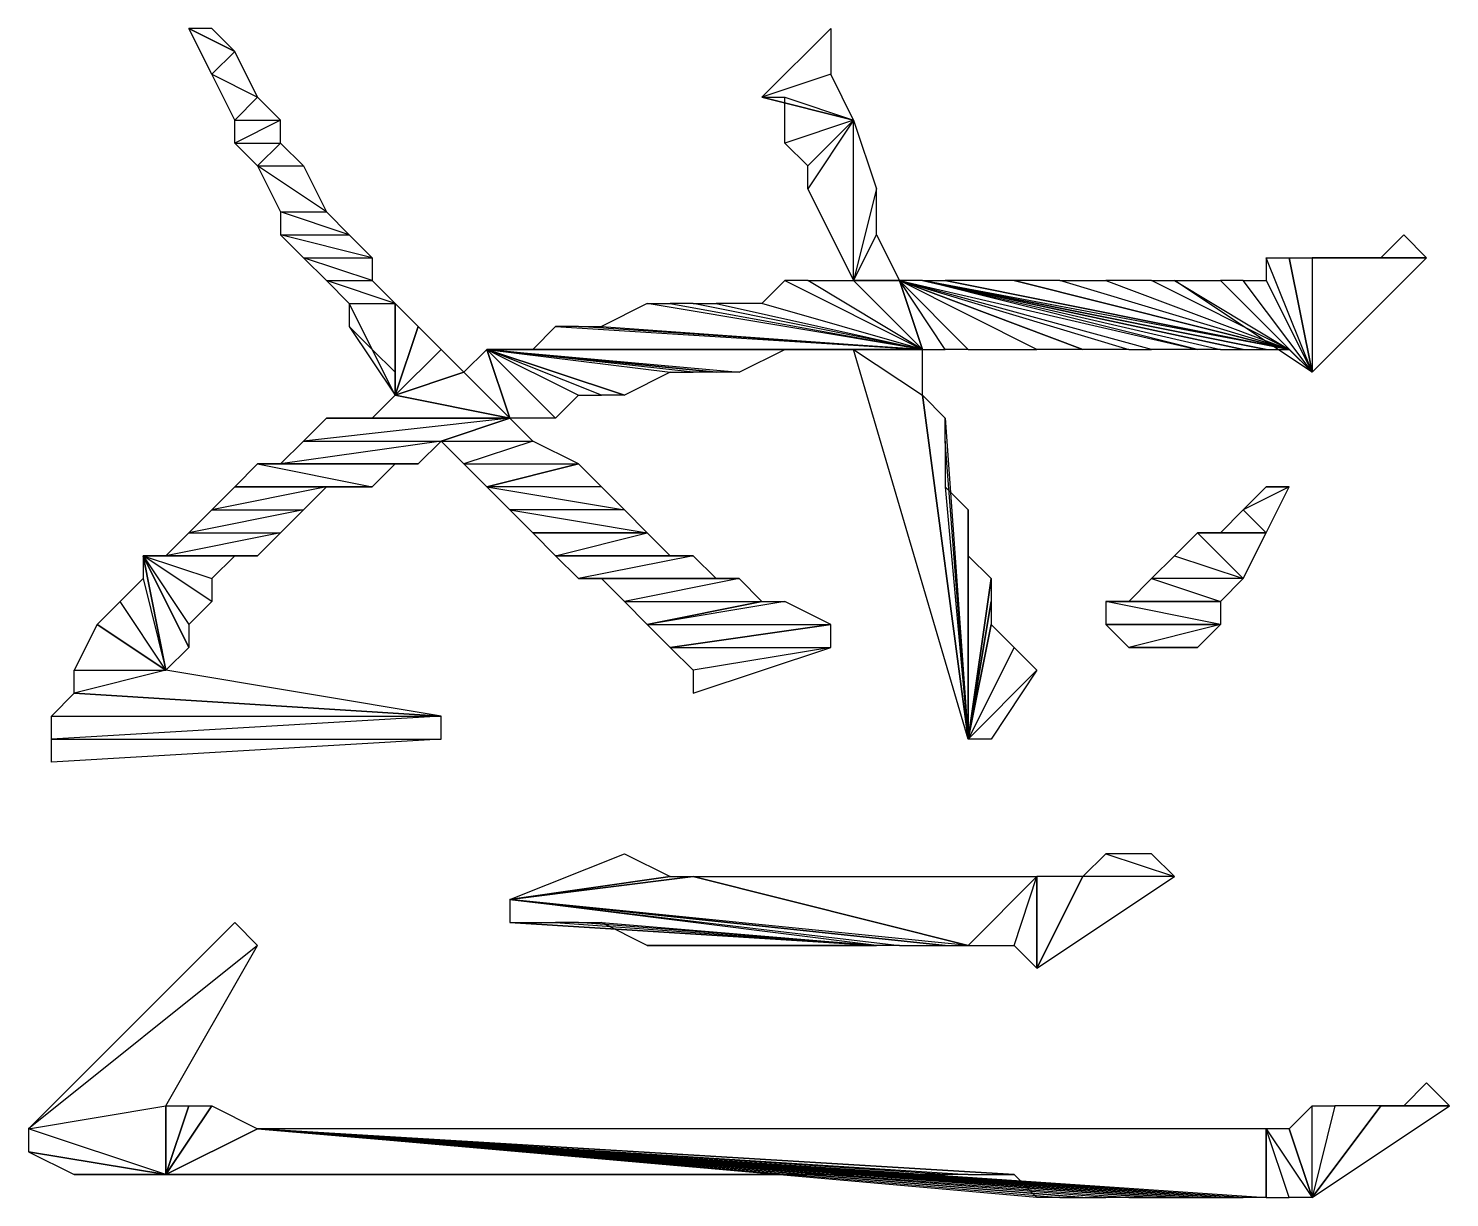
# Model space of a CAD drawing. Extents: x 0 to 7.8, y 0 to 11.
# Drawn here: x 1.825 to 1.98, y 9.1025 to 9.23 of the extents above; entities that cross this region are included whole.
import ezdxf

# ---------------------------------------------------------------- set-up
doc = ezdxf.new("R2010")
doc.units = 0
doc.header["$MEASUREMENT"] = 0
doc.linetypes.add('AUSGEZOGEN', pattern=[0])
doc.layers.get('0').update_dxf_attribs({"linetype": 'AUSGEZOGEN'})

msp = doc.modelspace()

# ---------------------------------------------------------------- linework, layer by layer
for points in [[(1.8425, 9.23), (1.8425, 9.23), (1.8425, 9.23), (1.8475, 9.2275), (1.8425, 9.23)], [(1.8425, 9.23), (1.8475, 9.2275), (1.8475, 9.2275), (1.845, 9.225), (1.8425, 9.23)], [(1.845, 9.23), (1.8425, 9.23), (1.8425, 9.23), (1.8475, 9.2275), (1.845, 9.23), (1.845, 9.23)], [(1.9125, 9.23), (1.9125, 9.225), (1.9125, 9.225), (1.905, 9.2225), (1.9125, 9.23)], [(1.8475, 9.2275), (1.845, 9.225), (1.845, 9.225), (1.85, 9.2225), (1.8475, 9.2275)], [(1.845, 9.225), (1.85, 9.2225), (1.85, 9.2225), (1.8475, 9.22), (1.845, 9.225)], [(1.9125, 9.225), (1.905, 9.2225), (1.905, 9.2225), (1.915, 9.22), (1.9125, 9.225), (1.9125, 9.225)], [(1.85, 9.2225), (1.8475, 9.22), (1.8475, 9.22), (1.8525, 9.22), (1.85, 9.2225)], [(1.905, 9.2225), (1.9075, 9.2225), (1.9075, 9.2225), (1.915, 9.22), (1.905, 9.2225)], [(1.9075, 9.2225), (1.915, 9.22), (1.915, 9.22), (1.9075, 9.2175), (1.9075, 9.2225), (1.9075, 9.2225)], [(1.8475, 9.22), (1.8525, 9.22), (1.8525, 9.22), (1.8475, 9.2175), (1.8475, 9.22)], [(1.8525, 9.22), (1.8475, 9.2175), (1.8475, 9.2175), (1.8525, 9.2175), (1.8525, 9.22)], [(1.9075, 9.2175), (1.91, 9.215), (1.91, 9.215), (1.915, 9.22), (1.9075, 9.2175)], [(1.91, 9.215), (1.915, 9.22), (1.915, 9.22), (1.91, 9.2125), (1.91, 9.215)], [(1.915, 9.22), (1.91, 9.2125), (1.91, 9.2125), (1.915, 9.2025), (1.915, 9.22), (1.915, 9.22)], [(1.915, 9.22), (1.9175, 9.2125), (1.9175, 9.2125), (1.915, 9.2025), (1.915, 9.22), (1.915, 9.22)], [(1.8475, 9.2175), (1.8525, 9.2175), (1.8525, 9.2175), (1.85, 9.215), (1.8475, 9.2175), (1.8475, 9.2175)], [(1.85, 9.215), (1.855, 9.215), (1.855, 9.215), (1.8525, 9.2175), (1.85, 9.215), (1.85, 9.215)], [(1.8525, 9.21), (1.8575, 9.21), (1.8575, 9.21), (1.85, 9.215), (1.8525, 9.21)], [(1.8575, 9.21), (1.85, 9.215), (1.85, 9.215), (1.855, 9.215), (1.8575, 9.21)], [(1.915, 9.2025), (1.9175, 9.2075), (1.9175, 9.2075), (1.9175, 9.2125), (1.915, 9.2025), (1.915, 9.2025)], [(1.8525, 9.2075), (1.86, 9.2075), (1.86, 9.2075), (1.8525, 9.21), (1.8525, 9.2075)], [(1.86, 9.2075), (1.8525, 9.21), (1.8525, 9.21), (1.8575, 9.21), (1.86, 9.2075)], [(1.855, 9.205), (1.8625, 9.205), (1.8625, 9.205), (1.8525, 9.2075), (1.855, 9.205)], [(1.8625, 9.205), (1.8525, 9.2075), (1.8525, 9.2075), (1.86, 9.2075), (1.8625, 9.205)], [(1.92, 9.2025), (1.915, 9.2025), (1.915, 9.2025), (1.9175, 9.2075), (1.92, 9.2025)], [(1.975, 9.2075), (1.9725, 9.205), (1.9725, 9.205), (1.9775, 9.205), (1.975, 9.2075), (1.975, 9.2075)], [(1.8575, 9.2025), (1.8625, 9.2025), (1.8625, 9.2025), (1.855, 9.205), (1.8575, 9.2025)], [(1.8625, 9.2025), (1.855, 9.205), (1.855, 9.205), (1.8625, 9.205), (1.8625, 9.2025)], [(1.96, 9.2025), (1.965, 9.1925), (1.965, 9.1925), (1.96, 9.205), (1.96, 9.2025)], [(1.965, 9.1925), (1.96, 9.205), (1.96, 9.205), (1.9625, 9.205), (1.965, 9.1925), (1.965, 9.1925)], [(1.9625, 9.205), (1.9625, 9.205), (1.9625, 9.205), (1.965, 9.1925), (1.9625, 9.205)], [(1.9625, 9.205), (1.965, 9.1925), (1.965, 9.1925), (1.9625, 9.205), (1.9625, 9.205)], [(1.965, 9.1925), (1.9625, 9.205), (1.9625, 9.205), (1.965, 9.205), (1.965, 9.1925), (1.965, 9.1925)], [(1.9675, 9.205), (1.9775, 9.205), (1.9775, 9.205), (1.965, 9.205), (1.9675, 9.205)], [(1.9775, 9.205), (1.965, 9.205), (1.965, 9.205), (1.965, 9.1925), (1.9775, 9.205), (1.9775, 9.205)], [(1.9725, 9.205), (1.9675, 9.205), (1.9675, 9.205), (1.9775, 9.205), (1.9725, 9.205)], [(1.86, 9.2), (1.865, 9.2), (1.865, 9.2), (1.8575, 9.2025), (1.86, 9.2)], [(1.865, 9.2), (1.8575, 9.2025), (1.8575, 9.2025), (1.8625, 9.2025), (1.865, 9.2)], [(1.9225, 9.195), (1.905, 9.2), (1.905, 9.2), (1.9075, 9.2025), (1.9225, 9.195), (1.9225, 9.195)], [(1.9075, 9.2025), (1.9225, 9.195), (1.9225, 9.195), (1.91, 9.2025), (1.9075, 9.2025)], [(1.9225, 9.195), (1.91, 9.2025), (1.91, 9.2025), (1.915, 9.2025), (1.9225, 9.195), (1.9225, 9.195)], [(1.92, 9.2025), (1.92, 9.2025), (1.92, 9.2025), (1.915, 9.2025), (1.92, 9.2025)], [(1.92, 9.2025), (1.915, 9.2025), (1.915, 9.2025), (1.9225, 9.195), (1.92, 9.2025), (1.92, 9.2025)], [(1.9525, 9.195), (1.9475, 9.195), (1.9475, 9.195), (1.92, 9.2025), (1.9525, 9.195)], [(1.9475, 9.195), (1.92, 9.2025), (1.92, 9.2025), (1.945, 9.195), (1.9475, 9.195)], [(1.92, 9.2025), (1.945, 9.195), (1.945, 9.195), (1.94, 9.195), (1.92, 9.2025), (1.92, 9.2025)], [(1.94, 9.195), (1.935, 9.195), (1.935, 9.195), (1.92, 9.2025), (1.94, 9.195)], [(1.935, 9.195), (1.92, 9.2025), (1.92, 9.2025), (1.9275, 9.195), (1.935, 9.195)], [(1.92, 9.2025), (1.9275, 9.195), (1.9275, 9.195), (1.9275, 9.195), (1.92, 9.2025), (1.92, 9.2025)], [(1.9275, 9.195), (1.925, 9.195), (1.925, 9.195), (1.92, 9.2025), (1.9275, 9.195)], [(1.925, 9.195), (1.92, 9.2025), (1.92, 9.2025), (1.9225, 9.195), (1.925, 9.195), (1.925, 9.195)], [(1.92, 9.2025), (1.9525, 9.195), (1.9525, 9.195), (1.9225, 9.2025), (1.92, 9.2025)], [(1.9525, 9.195), (1.9225, 9.2025), (1.9225, 9.2025), (1.955, 9.195), (1.9525, 9.195)], [(1.9225, 9.2025), (1.955, 9.195), (1.955, 9.195), (1.9575, 9.195), (1.9225, 9.2025), (1.9225, 9.2025)], [(1.9575, 9.195), (1.96, 9.195), (1.96, 9.195), (1.9225, 9.2025), (1.9575, 9.195)], [(1.96, 9.195), (1.9225, 9.2025), (1.9225, 9.2025), (1.96, 9.195), (1.96, 9.195)], [(1.9225, 9.2025), (1.96, 9.195), (1.96, 9.195), (1.96, 9.195), (1.9225, 9.2025), (1.9225, 9.2025)], [(1.96, 9.195), (1.9625, 9.195), (1.9625, 9.195), (1.9225, 9.2025), (1.96, 9.195)], [(1.9625, 9.195), (1.9225, 9.2025), (1.9225, 9.2025), (1.925, 9.2025), (1.9625, 9.195), (1.9625, 9.195)], [(1.9325, 9.2025), (1.925, 9.2025), (1.925, 9.2025), (1.9625, 9.195), (1.9325, 9.2025)], [(1.925, 9.2025), (1.9625, 9.195), (1.9625, 9.195), (1.925, 9.2025), (1.925, 9.2025), (1.925, 9.2025)], [(1.9325, 9.2025), (1.9625, 9.195), (1.9625, 9.195), (1.9375, 9.2025), (1.9325, 9.2025)], [(1.9625, 9.195), (1.9375, 9.2025), (1.9375, 9.2025), (1.9425, 9.2025), (1.9625, 9.195), (1.9625, 9.195)], [(1.9425, 9.2025), (1.9625, 9.195), (1.9625, 9.195), (1.9475, 9.2025), (1.9425, 9.2025)], [(1.9625, 9.195), (1.9475, 9.2025), (1.9475, 9.2025), (1.95, 9.2025), (1.9625, 9.195), (1.9625, 9.195)], [(1.9625, 9.195), (1.965, 9.1925), (1.965, 9.1925), (1.95, 9.2025), (1.9625, 9.195)], [(1.965, 9.1925), (1.95, 9.2025), (1.95, 9.2025), (1.955, 9.2025), (1.965, 9.1925), (1.965, 9.1925)], [(1.955, 9.2025), (1.965, 9.1925), (1.965, 9.1925), (1.9575, 9.2025), (1.955, 9.2025)], [(1.965, 9.1925), (1.9575, 9.2025), (1.9575, 9.2025), (1.96, 9.2025), (1.965, 9.1925), (1.965, 9.1925)], [(1.86, 9.1975), (1.865, 9.19), (1.865, 9.19), (1.86, 9.2), (1.86, 9.1975)], [(1.865, 9.19), (1.86, 9.2), (1.86, 9.2), (1.865, 9.2), (1.865, 9.19)], [(1.865, 9.2), (1.8675, 9.1975), (1.8675, 9.1975), (1.865, 9.19), (1.865, 9.2), (1.865, 9.2)], [(1.8875, 9.1975), (1.9225, 9.195), (1.9225, 9.195), (1.8925, 9.2), (1.8875, 9.1975)], [(1.9225, 9.195), (1.8925, 9.2), (1.8925, 9.2), (1.895, 9.2), (1.9225, 9.195), (1.9225, 9.195)], [(1.895, 9.2), (1.9225, 9.195), (1.9225, 9.195), (1.8975, 9.2), (1.895, 9.2)], [(1.9225, 9.195), (1.8975, 9.2), (1.8975, 9.2), (1.9, 9.2), (1.9225, 9.195), (1.9225, 9.195)], [(1.9, 9.2), (1.9225, 9.195), (1.9225, 9.195), (1.905, 9.2), (1.9, 9.2)], [(1.865, 9.19), (1.8625, 9.195), (1.8625, 9.195), (1.86, 9.1975), (1.865, 9.19), (1.865, 9.19)], [(1.8675, 9.1975), (1.87, 9.195), (1.87, 9.195), (1.865, 9.19), (1.8675, 9.1975)], [(1.9225, 9.195), (1.88, 9.195), (1.88, 9.195), (1.8825, 9.1975), (1.9225, 9.195), (1.9225, 9.195)], [(1.8825, 9.1975), (1.9225, 9.195), (1.9225, 9.195), (1.885, 9.1975), (1.8825, 9.1975)], [(1.9225, 9.195), (1.885, 9.1975), (1.885, 9.1975), (1.8875, 9.1975), (1.9225, 9.195), (1.9225, 9.195)], [(1.865, 9.1925), (1.865, 9.19), (1.865, 9.19), (1.8625, 9.195), (1.865, 9.1925)], [(1.87, 9.195), (1.8725, 9.1925), (1.8725, 9.1925), (1.865, 9.19), (1.87, 9.195), (1.87, 9.195)], [(1.87, 9.195), (1.865, 9.19), (1.865, 9.19), (1.87, 9.195), (1.87, 9.195), (1.87, 9.195)], [(1.875, 9.195), (1.8725, 9.1925), (1.8725, 9.1925), (1.8775, 9.1875), (1.875, 9.195), (1.875, 9.195)], [(1.91, 9.195), (1.9075, 9.195), (1.9075, 9.195), (1.875, 9.195), (1.91, 9.195)], [(1.9075, 9.195), (1.875, 9.195), (1.875, 9.195), (1.9025, 9.1925), (1.9075, 9.195)], [(1.875, 9.195), (1.9025, 9.1925), (1.9025, 9.1925), (1.9, 9.1925), (1.875, 9.195), (1.875, 9.195)], [(1.9, 9.1925), (1.8975, 9.1925), (1.8975, 9.1925), (1.875, 9.195), (1.9, 9.1925)], [(1.8975, 9.1925), (1.875, 9.195), (1.875, 9.195), (1.895, 9.1925), (1.8975, 9.1925)], [(1.875, 9.195), (1.895, 9.1925), (1.895, 9.1925), (1.89, 9.19), (1.875, 9.195), (1.875, 9.195)], [(1.89, 9.19), (1.8875, 9.19), (1.8875, 9.19), (1.875, 9.195), (1.89, 9.19)], [(1.8875, 9.19), (1.875, 9.195), (1.875, 9.195), (1.885, 9.19), (1.8875, 9.19)], [(1.875, 9.195), (1.885, 9.19), (1.885, 9.19), (1.8825, 9.1875), (1.875, 9.195), (1.875, 9.195)], [(1.8825, 9.1875), (1.8775, 9.1875), (1.8775, 9.1875), (1.875, 9.195), (1.8825, 9.1875)], [(1.8775, 9.1875), (1.875, 9.195), (1.875, 9.195), (1.8775, 9.1875), (1.8775, 9.1875), (1.8775, 9.1875)], [(1.915, 9.195), (1.9125, 9.195), (1.9125, 9.195), (1.875, 9.195), (1.915, 9.195)], [(1.9125, 9.195), (1.875, 9.195), (1.875, 9.195), (1.91, 9.195), (1.9125, 9.195), (1.9125, 9.195)], [(1.915, 9.195), (1.875, 9.195), (1.875, 9.195), (1.9225, 9.195), (1.915, 9.195)], [(1.875, 9.195), (1.9225, 9.195), (1.9225, 9.195), (1.88, 9.195), (1.875, 9.195)], [(1.9225, 9.195), (1.9225, 9.195), (1.9225, 9.195), (1.915, 9.195), (1.9225, 9.195)], [(1.9225, 9.195), (1.915, 9.195), (1.915, 9.195), (1.9225, 9.19), (1.9225, 9.195)], [(1.915, 9.195), (1.9225, 9.19), (1.9225, 9.19), (1.9275, 9.1525), (1.915, 9.195), (1.915, 9.195)], [(1.8775, 9.1875), (1.865, 9.19), (1.865, 9.19), (1.8725, 9.1925), (1.8775, 9.1875), (1.8775, 9.1875)], [(1.8725, 9.1925), (1.8725, 9.1925), (1.8725, 9.1925), (1.8775, 9.1875), (1.8725, 9.1925), (1.8725, 9.1925)], [(1.865, 9.19), (1.8625, 9.1875), (1.8625, 9.1875), (1.8775, 9.1875), (1.865, 9.19)], [(1.865, 9.19), (1.865, 9.19), (1.865, 9.19), (1.8775, 9.1875), (1.865, 9.19)], [(1.865, 9.19), (1.8775, 9.1875), (1.8775, 9.1875), (1.865, 9.19), (1.865, 9.19)], [(1.9225, 9.19), (1.925, 9.1875), (1.925, 9.1875), (1.9275, 9.1525), (1.9225, 9.19), (1.9225, 9.19)], [(1.8775, 9.1875), (1.855, 9.185), (1.855, 9.185), (1.87, 9.185), (1.8775, 9.1875)], [(1.8575, 9.1875), (1.8775, 9.1875), (1.8775, 9.1875), (1.855, 9.185), (1.8575, 9.1875), (1.8575, 9.1875)], [(1.8625, 9.1875), (1.8775, 9.1875), (1.8775, 9.1875), (1.8575, 9.1875), (1.8625, 9.1875)], [(1.8775, 9.1875), (1.8575, 9.1875), (1.8575, 9.1875), (1.8775, 9.1875), (1.8775, 9.1875)], [(1.8775, 9.1875), (1.87, 9.185), (1.87, 9.185), (1.88, 9.185), (1.8775, 9.1875), (1.8775, 9.1875)], [(1.9275, 9.1525), (1.925, 9.185), (1.925, 9.185), (1.925, 9.1875), (1.9275, 9.1525), (1.9275, 9.1525)], [(1.87, 9.185), (1.8525, 9.1825), (1.8525, 9.1825), (1.8675, 9.1825), (1.87, 9.185), (1.87, 9.185)], [(1.855, 9.185), (1.87, 9.185), (1.87, 9.185), (1.8525, 9.1825), (1.855, 9.185), (1.855, 9.185)], [(1.87, 9.185), (1.88, 9.185), (1.88, 9.185), (1.8725, 9.1825), (1.87, 9.185), (1.87, 9.185)], [(1.88, 9.185), (1.8725, 9.1825), (1.8725, 9.1825), (1.885, 9.1825), (1.88, 9.185), (1.88, 9.185)], [(1.925, 9.18), (1.9275, 9.1525), (1.9275, 9.1525), (1.925, 9.185), (1.925, 9.18)], [(1.85, 9.1825), (1.8625, 9.18), (1.8625, 9.18), (1.8475, 9.18), (1.85, 9.1825), (1.85, 9.1825)], [(1.865, 9.1825), (1.85, 9.1825), (1.85, 9.1825), (1.8625, 9.18), (1.865, 9.1825)], [(1.865, 9.1825), (1.85, 9.1825), (1.85, 9.1825), (1.8675, 9.1825), (1.865, 9.1825)], [(1.85, 9.1825), (1.8675, 9.1825), (1.8675, 9.1825), (1.8525, 9.1825), (1.85, 9.1825), (1.85, 9.1825)], [(1.8725, 9.1825), (1.885, 9.1825), (1.885, 9.1825), (1.875, 9.18), (1.8725, 9.1825), (1.8725, 9.1825)], [(1.885, 9.1825), (1.8875, 9.18), (1.8875, 9.18), (1.875, 9.18), (1.885, 9.1825), (1.885, 9.1825)], [(1.8575, 9.18), (1.845, 9.1775), (1.845, 9.1775), (1.855, 9.1775), (1.8575, 9.18)], [(1.8475, 9.18), (1.8575, 9.18), (1.8575, 9.18), (1.845, 9.1775), (1.8475, 9.18), (1.8475, 9.18)], [(1.8625, 9.18), (1.8475, 9.18), (1.8475, 9.18), (1.8575, 9.18), (1.8625, 9.18)], [(1.8875, 9.18), (1.875, 9.18), (1.875, 9.18), (1.89, 9.1775), (1.8875, 9.18)], [(1.875, 9.18), (1.89, 9.1775), (1.89, 9.1775), (1.8775, 9.1775), (1.875, 9.18), (1.875, 9.18)], [(1.9275, 9.1525), (1.9275, 9.1775), (1.9275, 9.1775), (1.925, 9.18), (1.9275, 9.1525), (1.9275, 9.1525)], [(1.96, 9.18), (1.9625, 9.18), (1.9625, 9.18), (1.9575, 9.1775), (1.96, 9.18)], [(1.9625, 9.18), (1.9575, 9.1775), (1.9575, 9.1775), (1.96, 9.175), (1.9625, 9.18), (1.9625, 9.18)], [(1.96, 9.18), (1.96, 9.18), (1.96, 9.18), (1.9625, 9.18), (1.96, 9.18)], [(1.855, 9.1775), (1.8425, 9.175), (1.8425, 9.175), (1.8525, 9.175), (1.855, 9.1775), (1.855, 9.1775)], [(1.845, 9.1775), (1.855, 9.1775), (1.855, 9.1775), (1.8425, 9.175), (1.845, 9.1775), (1.845, 9.1775)], [(1.8775, 9.1775), (1.8925, 9.175), (1.8925, 9.175), (1.88, 9.175), (1.8775, 9.1775), (1.8775, 9.1775)], [(1.89, 9.1775), (1.8775, 9.1775), (1.8775, 9.1775), (1.8925, 9.175), (1.89, 9.1775), (1.89, 9.1775)], [(1.9275, 9.175), (1.9275, 9.1525), (1.9275, 9.1525), (1.9275, 9.1775), (1.9275, 9.175)], [(1.9575, 9.1775), (1.955, 9.175), (1.955, 9.175), (1.96, 9.175), (1.9575, 9.1775)], [(1.8525, 9.175), (1.84, 9.1725), (1.84, 9.1725), (1.85, 9.1725), (1.8525, 9.175), (1.8525, 9.175)], [(1.8425, 9.175), (1.8525, 9.175), (1.8525, 9.175), (1.84, 9.1725), (1.8425, 9.175), (1.8425, 9.175)], [(1.8825, 9.1725), (1.8925, 9.175), (1.8925, 9.175), (1.88, 9.175), (1.8825, 9.1725), (1.8825, 9.1725)], [(1.8925, 9.175), (1.88, 9.175), (1.88, 9.175), (1.8925, 9.175), (1.8925, 9.175), (1.8925, 9.175)], [(1.895, 9.1725), (1.8825, 9.1725), (1.8825, 9.1725), (1.8925, 9.175), (1.895, 9.1725)], [(1.9275, 9.1525), (1.9275, 9.1725), (1.9275, 9.1725), (1.9275, 9.175), (1.9275, 9.1525), (1.9275, 9.1525)], [(1.9525, 9.175), (1.95, 9.1725), (1.95, 9.1725), (1.9575, 9.17), (1.9525, 9.175)], [(1.955, 9.175), (1.96, 9.175), (1.96, 9.175), (1.9525, 9.175), (1.955, 9.175)], [(1.96, 9.175), (1.9525, 9.175), (1.9525, 9.175), (1.9575, 9.17), (1.96, 9.175), (1.96, 9.175)], [(1.8375, 9.1725), (1.8375, 9.17), (1.8375, 9.17), (1.84, 9.16), (1.8375, 9.1725), (1.8375, 9.1725)], [(1.845, 9.17), (1.845, 9.1675), (1.845, 9.1675), (1.8375, 9.1725), (1.845, 9.17)], [(1.845, 9.1675), (1.8375, 9.1725), (1.8375, 9.1725), (1.8425, 9.165), (1.845, 9.1675)], [(1.8375, 9.1725), (1.8425, 9.165), (1.8425, 9.165), (1.8425, 9.1625), (1.8375, 9.1725), (1.8375, 9.1725)], [(1.8425, 9.1625), (1.84, 9.16), (1.84, 9.16), (1.8375, 9.1725), (1.8425, 9.1625)], [(1.84, 9.16), (1.8375, 9.1725), (1.8375, 9.1725), (1.84, 9.16), (1.84, 9.16), (1.84, 9.16)], [(1.8475, 9.1725), (1.8375, 9.1725), (1.8375, 9.1725), (1.845, 9.17), (1.8475, 9.1725), (1.8475, 9.1725)], [(1.8475, 9.1725), (1.8375, 9.1725), (1.8375, 9.1725), (1.85, 9.1725), (1.8475, 9.1725)], [(1.8375, 9.1725), (1.85, 9.1725), (1.85, 9.1725), (1.84, 9.1725), (1.8375, 9.1725), (1.8375, 9.1725)], [(1.895, 9.1725), (1.8825, 9.1725), (1.8825, 9.1725), (1.8975, 9.1725), (1.895, 9.1725)], [(1.8825, 9.1725), (1.8975, 9.1725), (1.8975, 9.1725), (1.885, 9.17), (1.8825, 9.1725)], [(1.8975, 9.1725), (1.885, 9.17), (1.885, 9.17), (1.9, 9.17), (1.8975, 9.1725), (1.8975, 9.1725)], [(1.93, 9.17), (1.9275, 9.1525), (1.9275, 9.1525), (1.9275, 9.1725), (1.93, 9.17)], [(1.95, 9.1725), (1.9575, 9.17), (1.9575, 9.17), (1.9475, 9.17), (1.95, 9.1725)], [(1.84, 9.16), (1.835, 9.1675), (1.835, 9.1675), (1.8375, 9.17), (1.84, 9.16), (1.84, 9.16)], [(1.885, 9.17), (1.9, 9.17), (1.9, 9.17), (1.8875, 9.17), (1.885, 9.17)], [(1.9, 9.17), (1.8875, 9.17), (1.8875, 9.17), (1.9025, 9.17), (1.9, 9.17)], [(1.8875, 9.17), (1.9025, 9.17), (1.9025, 9.17), (1.89, 9.1675), (1.8875, 9.17)], [(1.9025, 9.17), (1.89, 9.1675), (1.89, 9.1675), (1.905, 9.1675), (1.9025, 9.17)], [(1.93, 9.1675), (1.9275, 9.1525), (1.9275, 9.1525), (1.93, 9.17), (1.93, 9.1675)], [(1.9275, 9.1525), (1.93, 9.17), (1.93, 9.17), (1.93, 9.17), (1.9275, 9.1525), (1.9275, 9.1525)], [(1.955, 9.1675), (1.945, 9.1675), (1.945, 9.1675), (1.9475, 9.17), (1.955, 9.1675), (1.955, 9.1675)], [(1.9575, 9.17), (1.9475, 9.17), (1.9475, 9.17), (1.955, 9.1675), (1.9575, 9.17), (1.9575, 9.17)], [(1.8325, 9.165), (1.84, 9.16), (1.84, 9.16), (1.835, 9.1675), (1.8325, 9.165)], [(1.89, 9.1675), (1.905, 9.1675), (1.905, 9.1675), (1.8925, 9.165), (1.89, 9.1675), (1.89, 9.1675)], [(1.905, 9.1675), (1.9075, 9.1675), (1.9075, 9.1675), (1.8925, 9.165), (1.905, 9.1675)], [(1.9075, 9.1675), (1.8925, 9.165), (1.8925, 9.165), (1.9125, 9.165), (1.9075, 9.1675)], [(1.93, 9.165), (1.9275, 9.1525), (1.9275, 9.1525), (1.93, 9.1675), (1.93, 9.165)], [(1.9275, 9.1525), (1.93, 9.1675), (1.93, 9.1675), (1.93, 9.1675), (1.9275, 9.1525), (1.9275, 9.1525)], [(1.9425, 9.165), (1.955, 9.165), (1.955, 9.165), (1.9425, 9.1675), (1.9425, 9.165)], [(1.955, 9.165), (1.9425, 9.1675), (1.9425, 9.1675), (1.955, 9.1675), (1.955, 9.165)], [(1.9425, 9.1675), (1.955, 9.1675), (1.955, 9.1675), (1.945, 9.1675), (1.9425, 9.1675)], [(1.8325, 9.165), (1.83, 9.16), (1.83, 9.16), (1.84, 9.16), (1.8325, 9.165)], [(1.8925, 9.165), (1.9125, 9.165), (1.9125, 9.165), (1.895, 9.1625), (1.8925, 9.165), (1.8925, 9.165)], [(1.9125, 9.165), (1.9125, 9.165), (1.9125, 9.165), (1.895, 9.1625), (1.9125, 9.165)], [(1.9125, 9.165), (1.895, 9.1625), (1.895, 9.1625), (1.9125, 9.1625), (1.9125, 9.165)], [(1.9325, 9.1625), (1.9275, 9.1525), (1.9275, 9.1525), (1.93, 9.165), (1.9325, 9.1625)], [(1.9275, 9.1525), (1.93, 9.165), (1.93, 9.165), (1.93, 9.165), (1.9275, 9.1525)], [(1.93, 9.165), (1.93, 9.165), (1.93, 9.165), (1.9275, 9.1525), (1.93, 9.165)], [(1.9425, 9.165), (1.9425, 9.165), (1.9425, 9.165), (1.955, 9.165), (1.9425, 9.165)], [(1.9425, 9.165), (1.955, 9.165), (1.955, 9.165), (1.945, 9.1625), (1.9425, 9.165)], [(1.955, 9.165), (1.945, 9.1625), (1.945, 9.1625), (1.9525, 9.1625), (1.955, 9.165), (1.955, 9.165)], [(1.895, 9.1625), (1.9125, 9.1625), (1.9125, 9.1625), (1.8975, 9.16), (1.895, 9.1625)], [(1.9125, 9.1625), (1.8975, 9.16), (1.8975, 9.16), (1.8975, 9.1575), (1.9125, 9.1625), (1.9125, 9.1625)], [(1.9275, 9.1525), (1.935, 9.16), (1.935, 9.16), (1.9325, 9.1625), (1.9275, 9.1525), (1.9275, 9.1525)], [(1.9525, 9.1625), (1.95, 9.1625), (1.95, 9.1625), (1.945, 9.1625), (1.9525, 9.1625), (1.9525, 9.1625)], [(1.95, 9.1625), (1.9525, 9.1625), (1.9525, 9.1625), (1.9525, 9.1625), (1.95, 9.1625)], [(1.9525, 9.1625), (1.9525, 9.1625), (1.9525, 9.1625), (1.95, 9.1625), (1.9525, 9.1625)], [(1.83, 9.16), (1.84, 9.16), (1.84, 9.16), (1.83, 9.1575), (1.83, 9.16)], [(1.84, 9.16), (1.83, 9.1575), (1.83, 9.1575), (1.87, 9.155), (1.84, 9.16), (1.84, 9.16)], [(1.93, 9.1525), (1.9275, 9.1525), (1.9275, 9.1525), (1.935, 9.16), (1.93, 9.1525)], [(1.83, 9.1575), (1.8275, 9.155), (1.8275, 9.155), (1.87, 9.155), (1.83, 9.1575)], [(1.8275, 9.155), (1.87, 9.155), (1.87, 9.155), (1.8275, 9.1525), (1.8275, 9.155)], [(1.87, 9.155), (1.8275, 9.1525), (1.8275, 9.1525), (1.87, 9.1525), (1.87, 9.155)], [(1.8275, 9.1525), (1.87, 9.1525), (1.87, 9.1525), (1.8275, 9.15), (1.8275, 9.1525), (1.8275, 9.1525)], [(1.89, 9.14), (1.895, 9.1375), (1.895, 9.1375), (1.8775, 9.135), (1.89, 9.14), (1.89, 9.14)], [(1.9425, 9.14), (1.95, 9.1375), (1.95, 9.1375), (1.94, 9.1375), (1.9425, 9.14)], [(1.9475, 9.14), (1.9425, 9.14), (1.9425, 9.14), (1.95, 9.1375), (1.9475, 9.14)], [(1.9475, 9.14), (1.9475, 9.14), (1.9475, 9.14), (1.95, 9.1375), (1.9475, 9.14), (1.9475, 9.14)], [(1.9275, 9.13), (1.8775, 9.135), (1.8775, 9.135), (1.8975, 9.1375), (1.9275, 9.13), (1.9275, 9.13)], [(1.8975, 9.1375), (1.8975, 9.1375), (1.8975, 9.1375), (1.8775, 9.135), (1.8975, 9.1375), (1.8975, 9.1375)], [(1.895, 9.1375), (1.8975, 9.1375), (1.8975, 9.1375), (1.8775, 9.135), (1.895, 9.1375), (1.895, 9.1375)], [(1.9275, 9.13), (1.9275, 9.13), (1.9275, 9.13), (1.8975, 9.1375), (1.9275, 9.13)], [(1.9275, 9.13), (1.8975, 9.1375), (1.8975, 9.1375), (1.935, 9.1375), (1.9275, 9.13), (1.9275, 9.13)], [(1.9275, 9.13), (1.9325, 9.13), (1.9325, 9.13), (1.935, 9.1375), (1.9275, 9.13)], [(1.9325, 9.13), (1.935, 9.1375), (1.935, 9.1375), (1.935, 9.1275), (1.9325, 9.13), (1.9325, 9.13)], [(1.94, 9.1375), (1.935, 9.1375), (1.935, 9.1375), (1.935, 9.1275), (1.94, 9.1375)], [(1.935, 9.1375), (1.935, 9.1275), (1.935, 9.1275), (1.935, 9.1375), (1.935, 9.1375), (1.935, 9.1375)], [(1.95, 9.1375), (1.94, 9.1375), (1.94, 9.1375), (1.935, 9.1275), (1.95, 9.1375), (1.95, 9.1375)], [(1.8775, 9.1325), (1.9175, 9.13), (1.9175, 9.13), (1.8775, 9.135), (1.8775, 9.1325)], [(1.9175, 9.13), (1.8775, 9.135), (1.8775, 9.135), (1.92, 9.13), (1.9175, 9.13)], [(1.8775, 9.135), (1.92, 9.13), (1.92, 9.13), (1.925, 9.13), (1.8775, 9.135), (1.8775, 9.135)], [(1.925, 9.13), (1.9275, 9.13), (1.9275, 9.13), (1.8775, 9.135), (1.925, 9.13)], [(1.8475, 9.1325), (1.85, 9.13), (1.85, 9.13), (1.825, 9.11), (1.8475, 9.1325), (1.8475, 9.1325)], [(1.8825, 9.1325), (1.9175, 9.13), (1.9175, 9.13), (1.8775, 9.1325), (1.8825, 9.1325)], [(1.9175, 9.13), (1.8775, 9.1325), (1.8775, 9.1325), (1.8775, 9.1325), (1.9175, 9.13), (1.9175, 9.13)], [(1.9175, 9.13), (1.885, 9.1325), (1.885, 9.1325), (1.8825, 9.1325), (1.9175, 9.13), (1.9175, 9.13)], [(1.8875, 9.1325), (1.9175, 9.13), (1.9175, 9.13), (1.885, 9.1325), (1.8875, 9.1325)], [(1.9175, 9.13), (1.8925, 9.13), (1.8925, 9.13), (1.8875, 9.1325), (1.9175, 9.13), (1.9175, 9.13)], [(1.825, 9.11), (1.84, 9.1125), (1.84, 9.1125), (1.85, 9.13), (1.825, 9.11), (1.825, 9.11)], [(1.895, 9.13), (1.9175, 9.13), (1.9175, 9.13), (1.8925, 9.13), (1.895, 9.13)], [(1.8975, 9.13), (1.9125, 9.13), (1.9125, 9.13), (1.895, 9.13), (1.8975, 9.13)], [(1.9125, 9.13), (1.895, 9.13), (1.895, 9.13), (1.9175, 9.13), (1.9125, 9.13)], [(1.9125, 9.13), (1.9025, 9.13), (1.9025, 9.13), (1.8975, 9.13), (1.9125, 9.13), (1.9125, 9.13)], [(1.905, 9.13), (1.9125, 9.13), (1.9125, 9.13), (1.9025, 9.13), (1.905, 9.13)], [(1.9125, 9.13), (1.9075, 9.13), (1.9075, 9.13), (1.905, 9.13), (1.9125, 9.13), (1.9125, 9.13)], [(1.91, 9.13), (1.9125, 9.13), (1.9125, 9.13), (1.9075, 9.13), (1.91, 9.13)], [(1.9275, 9.13), (1.9275, 9.13), (1.9275, 9.13), (1.9275, 9.13), (1.9275, 9.13), (1.9275, 9.13)], [(1.9775, 9.115), (1.975, 9.1125), (1.975, 9.1125), (1.98, 9.1125), (1.9775, 9.115)], [(1.84, 9.105), (1.825, 9.11), (1.825, 9.11), (1.84, 9.1125), (1.84, 9.105)], [(1.845, 9.1125), (1.85, 9.11), (1.85, 9.11), (1.84, 9.105), (1.845, 9.1125), (1.845, 9.1125)], [(1.8425, 9.1125), (1.845, 9.1125), (1.845, 9.1125), (1.84, 9.105), (1.8425, 9.1125), (1.8425, 9.1125)], [(1.84, 9.1125), (1.8425, 9.1125), (1.8425, 9.1125), (1.84, 9.105), (1.84, 9.1125), (1.84, 9.1125)], [(1.9625, 9.11), (1.965, 9.1025), (1.965, 9.1025), (1.965, 9.1125), (1.9625, 9.11)], [(1.965, 9.1025), (1.965, 9.1125), (1.965, 9.1125), (1.9675, 9.1125), (1.965, 9.1025), (1.965, 9.1025)], [(1.9725, 9.1125), (1.9675, 9.1125), (1.9675, 9.1125), (1.965, 9.1025), (1.9725, 9.1125), (1.9725, 9.1125)], [(1.98, 9.1125), (1.9725, 9.1125), (1.9725, 9.1125), (1.965, 9.1025), (1.98, 9.1125), (1.98, 9.1125)], [(1.975, 9.1125), (1.98, 9.1125), (1.98, 9.1125), (1.9725, 9.1125), (1.975, 9.1125)], [(1.825, 9.1075), (1.84, 9.105), (1.84, 9.105), (1.825, 9.11), (1.825, 9.1075)], [(1.84, 9.105), (1.925, 9.105), (1.925, 9.105), (1.85, 9.11), (1.84, 9.105)], [(1.85, 9.11), (1.85, 9.11), (1.85, 9.11), (1.84, 9.105), (1.85, 9.11), (1.85, 9.11)], [(1.925, 9.105), (1.85, 9.11), (1.85, 9.11), (1.9275, 9.105), (1.925, 9.105)], [(1.85, 9.11), (1.9275, 9.105), (1.9275, 9.105), (1.9325, 9.105), (1.85, 9.11), (1.85, 9.11)], [(1.9325, 9.105), (1.935, 9.1025), (1.935, 9.1025), (1.85, 9.11), (1.9325, 9.105)], [(1.935, 9.1025), (1.85, 9.11), (1.85, 9.11), (1.9375, 9.1025), (1.935, 9.1025)], [(1.85, 9.11), (1.9375, 9.1025), (1.9375, 9.1025), (1.94, 9.1025), (1.85, 9.11), (1.85, 9.11)], [(1.94, 9.1025), (1.9425, 9.1025), (1.9425, 9.1025), (1.85, 9.11), (1.94, 9.1025)], [(1.9425, 9.1025), (1.85, 9.11), (1.85, 9.11), (1.945, 9.1025), (1.9425, 9.1025)], [(1.85, 9.11), (1.945, 9.1025), (1.945, 9.1025), (1.9475, 9.1025), (1.85, 9.11), (1.85, 9.11)], [(1.9475, 9.1025), (1.95, 9.1025), (1.95, 9.1025), (1.85, 9.11), (1.9475, 9.1025)], [(1.95, 9.1025), (1.85, 9.11), (1.85, 9.11), (1.95, 9.1025), (1.95, 9.1025)], [(1.85, 9.11), (1.95, 9.1025), (1.95, 9.1025), (1.9525, 9.1025), (1.85, 9.11), (1.85, 9.11)], [(1.9525, 9.1025), (1.955, 9.1025), (1.955, 9.1025), (1.85, 9.11), (1.9525, 9.1025)], [(1.955, 9.1025), (1.85, 9.11), (1.85, 9.11), (1.955, 9.1025), (1.955, 9.1025)], [(1.85, 9.11), (1.955, 9.1025), (1.955, 9.1025), (1.9575, 9.1025), (1.85, 9.11), (1.85, 9.11)], [(1.85, 9.11), (1.9575, 9.1025), (1.9575, 9.1025), (1.9575, 9.1025), (1.85, 9.11)], [(1.9575, 9.1025), (1.9575, 9.1025), (1.9575, 9.1025), (1.85, 9.11), (1.9575, 9.1025)], [(1.9575, 9.1025), (1.85, 9.11), (1.85, 9.11), (1.96, 9.1025), (1.9575, 9.1025)], [(1.85, 9.11), (1.96, 9.1025), (1.96, 9.1025), (1.96, 9.11), (1.85, 9.11)], [(1.96, 9.1025), (1.96, 9.11), (1.96, 9.11), (1.96, 9.1025), (1.96, 9.1025)], [(1.96, 9.11), (1.96, 9.1025), (1.96, 9.1025), (1.96, 9.1025), (1.96, 9.11), (1.96, 9.11)], [(1.96, 9.1025), (1.9625, 9.1025), (1.9625, 9.1025), (1.96, 9.11), (1.96, 9.1025)], [(1.9625, 9.1025), (1.96, 9.11), (1.96, 9.11), (1.965, 9.1025), (1.9625, 9.1025), (1.9625, 9.1025)], [(1.9625, 9.11), (1.96, 9.11), (1.96, 9.11), (1.965, 9.1025), (1.9625, 9.11), (1.9625, 9.11)], [(1.83, 9.105), (1.84, 9.105), (1.84, 9.105), (1.825, 9.1075), (1.83, 9.105)], [(1.84, 9.105), (1.825, 9.1075), (1.825, 9.1075), (1.825, 9.1075), (1.84, 9.105), (1.84, 9.105)], [(1.84, 9.105), (1.8325, 9.105), (1.8325, 9.105), (1.83, 9.105), (1.84, 9.105), (1.84, 9.105)], [(1.835, 9.105), (1.84, 9.105), (1.84, 9.105), (1.8325, 9.105), (1.835, 9.105)], [(1.8425, 9.105), (1.845, 9.105), (1.845, 9.105), (1.84, 9.105), (1.8425, 9.105)], [(1.845, 9.105), (1.84, 9.105), (1.84, 9.105), (1.8525, 9.105), (1.845, 9.105)], [(1.84, 9.105), (1.8525, 9.105), (1.8525, 9.105), (1.8575, 9.105), (1.84, 9.105), (1.84, 9.105)], [(1.8575, 9.105), (1.865, 9.105), (1.865, 9.105), (1.84, 9.105), (1.8575, 9.105)], [(1.865, 9.105), (1.84, 9.105), (1.84, 9.105), (1.87, 9.105), (1.865, 9.105)], [(1.84, 9.105), (1.87, 9.105), (1.87, 9.105), (1.875, 9.105), (1.84, 9.105), (1.84, 9.105)], [(1.875, 9.105), (1.88, 9.105), (1.88, 9.105), (1.84, 9.105), (1.875, 9.105)], [(1.88, 9.105), (1.84, 9.105), (1.84, 9.105), (1.885, 9.105), (1.88, 9.105)], [(1.84, 9.105), (1.885, 9.105), (1.885, 9.105), (1.89, 9.105), (1.84, 9.105), (1.84, 9.105)], [(1.89, 9.105), (1.895, 9.105), (1.895, 9.105), (1.84, 9.105), (1.89, 9.105)], [(1.895, 9.105), (1.84, 9.105), (1.84, 9.105), (1.9, 9.105), (1.895, 9.105)], [(1.84, 9.105), (1.9, 9.105), (1.9, 9.105), (1.905, 9.105), (1.84, 9.105), (1.84, 9.105)], [(1.905, 9.105), (1.91, 9.105), (1.91, 9.105), (1.84, 9.105), (1.905, 9.105)], [(1.91, 9.105), (1.84, 9.105), (1.84, 9.105), (1.9125, 9.105), (1.91, 9.105)], [(1.84, 9.105), (1.9125, 9.105), (1.9125, 9.105), (1.9175, 9.105), (1.84, 9.105), (1.84, 9.105)], [(1.9175, 9.105), (1.9225, 9.105), (1.9225, 9.105), (1.84, 9.105), (1.9175, 9.105)], [(1.9225, 9.105), (1.84, 9.105), (1.84, 9.105), (1.925, 9.105), (1.9225, 9.105)]]:
    msp.add_lwpolyline(points)

doc.saveas('drawing.dxf')
